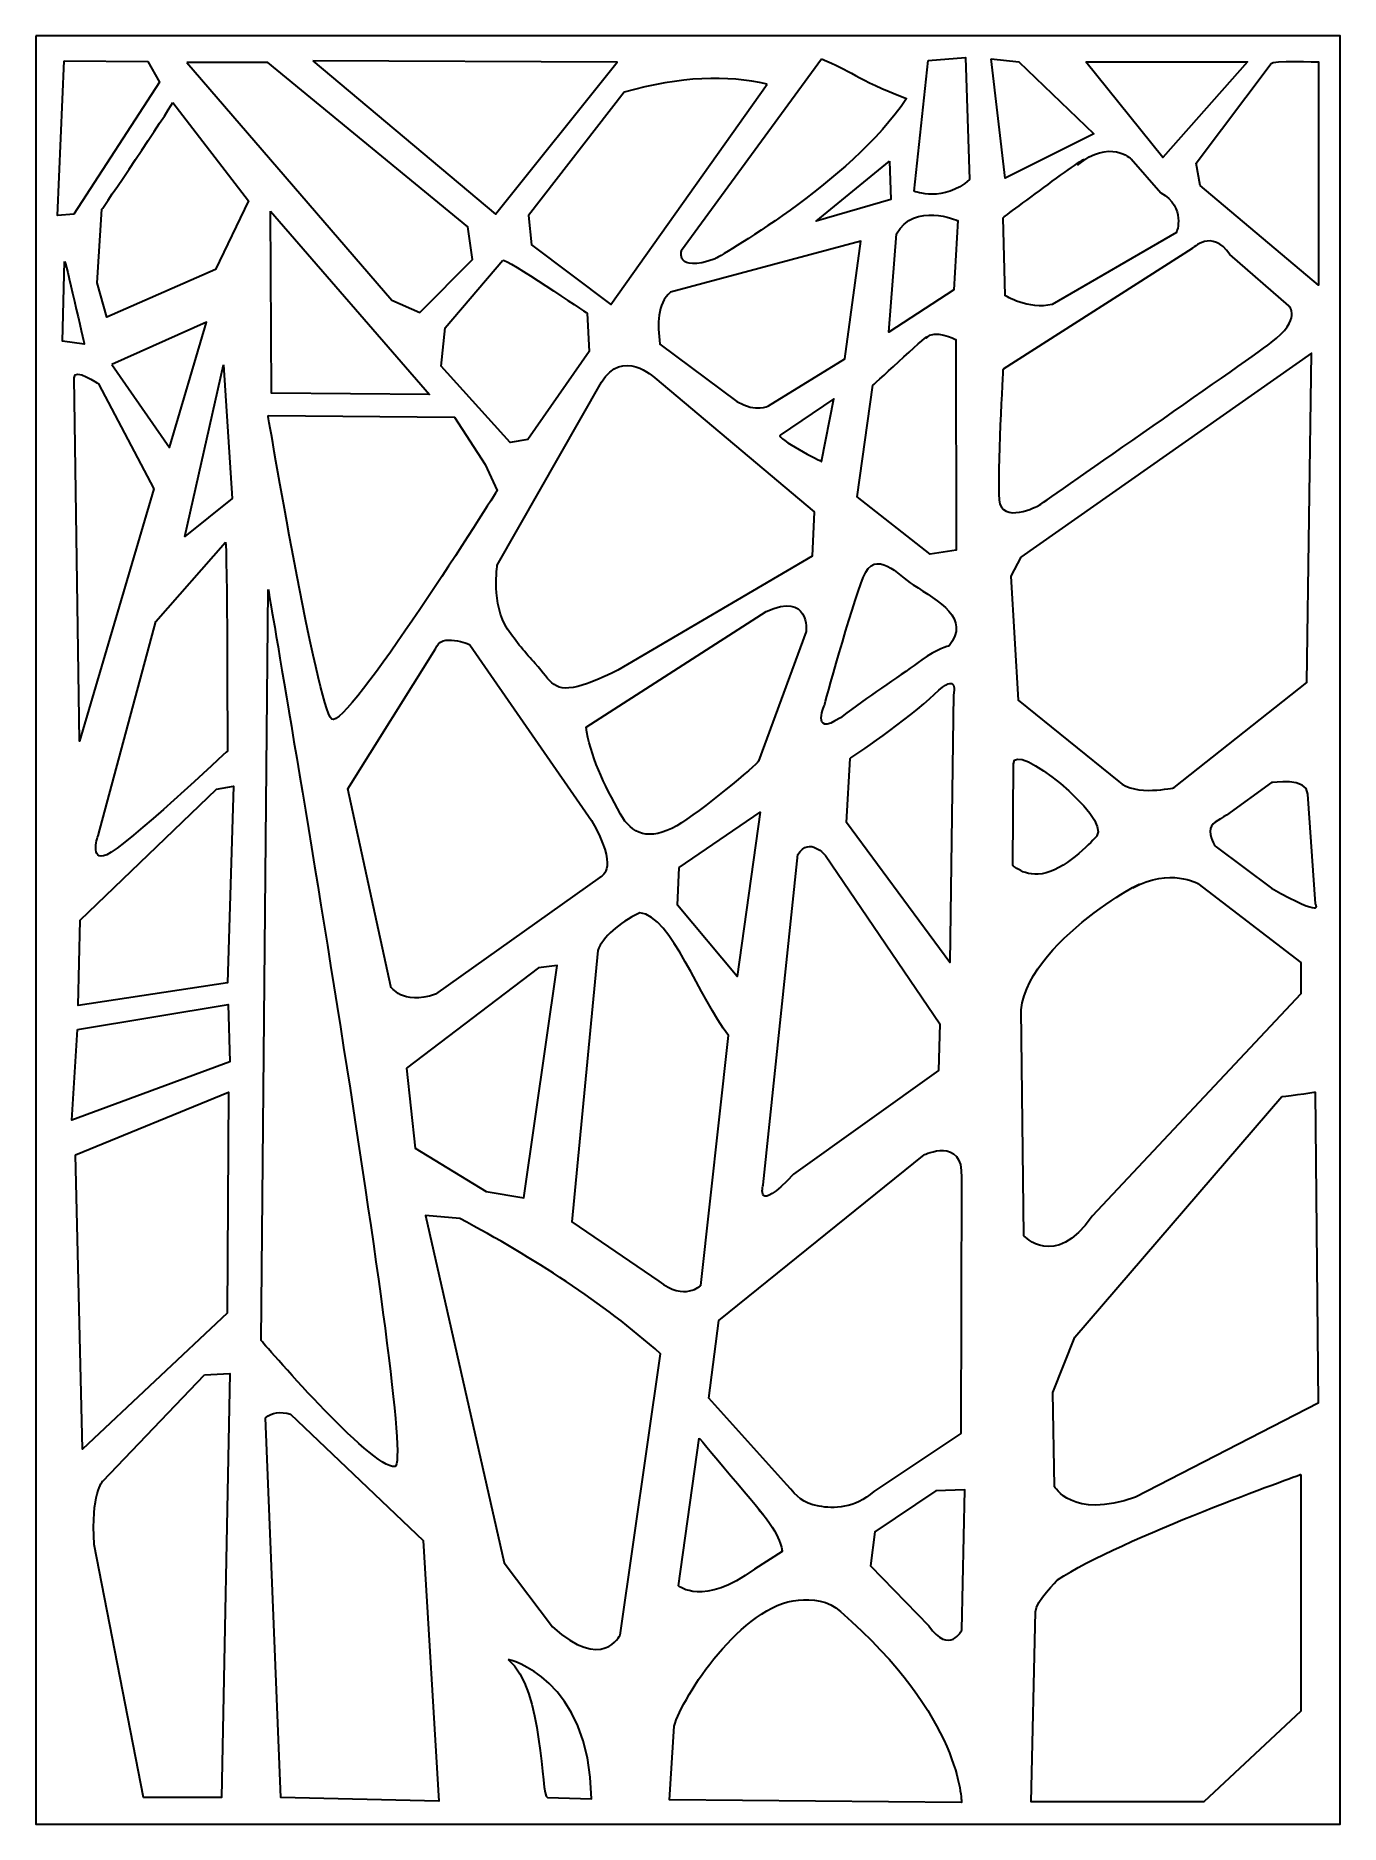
# Model space of a CAD drawing. Header units: centimetres. Extents: x -14.48 to -8.15, y 0.33 to 9.
import ezdxf

# ---------------------------------------------------------------- set-up
doc = ezdxf.new("R2010")
doc.units = ezdxf.units.CM
doc.header["$MEASUREMENT"] = 0
doc.layers.add('layer 1', color=7, linetype='Continuous')

msp = doc.modelspace()

# ---------------------------------------------------------------- linework, layer by layer
at = {"layer": 'layer 1', "color": 250, "lineweight": 30}
for points, knots in [([(-14.48127, 9.00077), (-14.48127, 9.00077), (-8.15415, 9.00077), (-8.15415, 9.00077), (-8.15415, 9.00077), (-8.15415, 9.00077), (-8.15415, 0.32735), (-8.15415, 0.32735), (-8.15415, 0.32735), (-8.15415, 0.32735), (-14.48127, 0.32735), (-14.48127, 0.32735), (-14.48127, 0.32735), (-14.48127, 0.32735), (-14.48127, 9.00077), (-14.48127, 9.00077)], [0, 0, 0, 0, 0.2, 0.2, 0.2, 0.2, 0.4, 0.4, 0.4, 0.4, 0.6, 0.6, 0.6, 0.6, 1, 1, 1, 1]), ([(-14.34388, 8.87946), (-14.34388, 8.87946), (-14.37582, 8.12964), (-14.37582, 8.12964), (-14.37582, 8.12964), (-14.37582, 8.12964), (-14.29597, 8.1356), (-14.29597, 8.1356), (-14.29597, 8.1356), (-14.29597, 8.1356), (-13.88074, 8.77568), (-13.88074, 8.77568), (-13.88074, 8.77568), (-13.88074, 8.77568), (-13.93791, 8.87565), (-13.93791, 8.87565), (-13.93791, 8.87565), (-13.93791, 8.87565), (-14.34388, 8.87946), (-14.34388, 8.87946)], [0, 0, 0, 0, 0.1666667, 0.1666667, 0.1666667, 0.1666667, 0.3333333, 0.3333333, 0.3333333, 0.3333333, 0.5, 0.5, 0.5, 0.5, 0.6666667, 0.6666667, 0.6666667, 0.6666667, 1, 1, 1, 1]), ([(-13.7492, 8.87037), (-13.7492, 8.87037), (-13.35539, 8.87037), (-13.35539, 8.87037), (-13.35539, 8.87037), (-13.35539, 8.87037), (-12.38626, 8.07362), (-12.38626, 8.07362), (-12.38626, 8.07362), (-12.38626, 8.07362), (-12.36273, 7.91512), (-12.36273, 7.91512), (-12.36273, 7.91512), (-12.36273, 7.91512), (-12.61907, 7.65952), (-12.61907, 7.65952), (-12.61907, 7.65952), (-12.61907, 7.65952), (-12.75482, 7.71903), (-12.75482, 7.71903), (-12.75482, 7.71903), (-12.75482, 7.71903), (-13.7492, 8.87037), (-13.7492, 8.87037)], [0, 0, 0, 0, 0.1428571, 0.1428571, 0.1428571, 0.1428571, 0.2857143, 0.2857143, 0.2857143, 0.2857143, 0.4285714, 0.4285714, 0.4285714, 0.4285714, 0.5714286, 0.5714286, 0.5714286, 0.5714286, 0.7142857, 0.7142857, 0.7142857, 0.7142857, 1, 1, 1, 1]), ([(-13.13811, 8.87946), (-13.13811, 8.87946), (-11.66085, 8.87351), (-11.66085, 8.87351), (-11.66085, 8.87351), (-11.66085, 8.87351), (-12.25175, 8.1356), (-12.25175, 8.1356), (-12.25175, 8.1356), (-12.25175, 8.1356), (-13.13811, 8.87946), (-13.13811, 8.87946)], [0, 0, 0, 0, 0.25, 0.25, 0.25, 0.25, 0.5, 0.5, 0.5, 0.5, 1, 1, 1, 1]), ([(-10.66946, 8.88819), (-10.66946, 8.88819), (-11.34843, 7.96172), (-11.34843, 7.96172), (-11.34843, 7.96172), (-11.34843, 7.96172), (-11.38668, 7.8477), (-11.18586, 7.91896), (-11.18586, 7.91896), (-11.18586, 7.91896), (-10.52602, 8.28955), (-10.25826, 8.69577), (-10.25826, 8.69577), (-10.51063, 8.79443), (-10.5272, 8.83277), (-10.66946, 8.88819)], [0, 0, 0, 0, 0.2, 0.2, 0.2, 0.2, 0.4, 0.4, 0.4, 0.4, 0.6, 0.6, 0.6, 0.6, 1, 1, 1, 1]), ([(-10.15306, 8.88106), (-10.15306, 8.88106), (-10.22, 8.24679), (-10.22, 8.24679), (-10.22, 8.24679), (-10.22, 8.24679), (-10.07656, 8.18978), (-9.95224, 8.3038), (-9.95224, 8.3038), (-9.95224, 8.3038), (-9.97137, 8.89532), (-9.97137, 8.89532), (-9.97137, 8.89532), (-9.97137, 8.89532), (-10.15306, 8.88106), (-10.15306, 8.88106)], [0, 0, 0, 0, 0.2, 0.2, 0.2, 0.2, 0.4, 0.4, 0.4, 0.4, 0.6, 0.6, 0.6, 0.6, 1, 1, 1, 1]), ([(-9.84705, 8.88819), (-9.84705, 8.88819), (-9.78011, 8.31093), (-9.78011, 8.31093), (-9.78011, 8.31093), (-9.78011, 8.31093), (-9.34978, 8.52473), (-9.34978, 8.52473), (-9.34978, 8.52473), (-9.34978, 8.52473), (-9.71317, 8.87394), (-9.71317, 8.87394), (-9.71317, 8.87394), (-9.71317, 8.87394), (-9.84705, 8.88819), (-9.84705, 8.88819)], [0, 0, 0, 0, 0.2, 0.2, 0.2, 0.2, 0.4, 0.4, 0.4, 0.4, 0.6, 0.6, 0.6, 0.6, 1, 1, 1, 1]), ([(-9.38803, 8.87394), (-9.38803, 8.87394), (-9.01508, 8.4107), (-9.01508, 8.4107), (-9.01508, 8.4107), (-9.01508, 8.4107), (-8.60387, 8.87394), (-8.60387, 8.87394), (-8.60387, 8.87394), (-8.60387, 8.87394), (-9.38803, 8.87394), (-9.38803, 8.87394)], [0, 0, 0, 0, 0.25, 0.25, 0.25, 0.25, 0.5, 0.5, 0.5, 0.5, 1, 1, 1, 1]), ([(-8.48911, 8.86681), (-8.48911, 8.86681), (-8.85251, 8.3822), (-8.85251, 8.3822), (-8.85251, 8.3822), (-8.85251, 8.3822), (-8.83338, 8.2753), (-8.83338, 8.2753), (-8.83338, 8.2753), (-8.83338, 8.2753), (-8.2596, 7.79068), (-8.2596, 7.79068), (-8.2596, 7.79068), (-8.2596, 7.79068), (-8.2596, 8.87394), (-8.2596, 8.87394), (-8.2596, 8.87394), (-8.2596, 8.87394), (-8.48911, 8.88106), (-8.48911, 8.86681)], [0, 0, 0, 0, 0.1666667, 0.1666667, 0.1666667, 0.1666667, 0.3333333, 0.3333333, 0.3333333, 0.3333333, 0.5, 0.5, 0.5, 0.5, 0.6666667, 0.6666667, 0.6666667, 0.6666667, 1, 1, 1, 1]), ([(-10.9342, 8.76639), (-10.9342, 8.76639), (-11.69155, 7.69753), (-11.69155, 7.69753), (-11.69155, 7.69753), (-11.69155, 7.69753), (-12.07608, 7.98682), (-12.07608, 7.98682), (-12.07608, 7.98682), (-12.07608, 7.98682), (-12.09205, 8.12964), (-12.09205, 8.12964), (-12.09205, 8.12964), (-12.09205, 8.12964), (-11.62762, 8.72704), (-11.62762, 8.72704), (-11.62762, 8.72704), (-11.35298, 8.80497), (-11.12695, 8.81047), (-10.9342, 8.76639)], [0, 0, 0, 0, 0.1666667, 0.1666667, 0.1666667, 0.1666667, 0.3333333, 0.3333333, 0.3333333, 0.3333333, 0.5, 0.5, 0.5, 0.5, 0.6666667, 0.6666667, 0.6666667, 0.6666667, 1, 1, 1, 1]), ([(-13.81685, 8.67713), (-13.84081, 8.62952), (-14.16022, 8.1594), (-14.16022, 8.1594), (-14.16022, 8.1594), (-14.16022, 8.1594), (-14.18417, 7.80234), (-14.18417, 7.80234), (-14.18417, 7.80234), (-14.18417, 7.80234), (-14.13626, 7.63572), (-14.13626, 7.63572), (-14.13626, 7.63572), (-14.13626, 7.63572), (-13.60924, 7.8678), (-13.60924, 7.8678), (-13.60924, 7.8678), (-13.60924, 7.8678), (-13.44954, 8.20106), (-13.44954, 8.20106), (-13.44954, 8.20106), (-13.44954, 8.20106), (-13.81685, 8.67713), (-13.81685, 8.67713)], [0, 0, 0, 0, 0.1428571, 0.1428571, 0.1428571, 0.1428571, 0.2857143, 0.2857143, 0.2857143, 0.2857143, 0.4285714, 0.4285714, 0.4285714, 0.4285714, 0.5714286, 0.5714286, 0.5714286, 0.5714286, 0.7142857, 0.7142857, 0.7142857, 0.7142857, 1, 1, 1, 1]), ([(-9.78967, 8.11851), (-9.78967, 8.11851), (-9.78011, 7.7408), (-9.78011, 7.7408), (-9.78011, 7.7408), (-9.78011, 7.7408), (-9.66535, 7.66953), (-9.5506, 7.69804), (-9.5506, 7.69804), (-9.5506, 7.69804), (-8.94813, 8.04724), (-8.94813, 8.04724), (-8.94813, 8.04724), (-8.94813, 8.04724), (-8.90032, 8.1684), (-9.02464, 8.23966), (-9.02464, 8.23966), (-9.02464, 8.23966), (-9.16808, 8.40358), (-9.16808, 8.40358), (-9.16808, 8.40358), (-9.16808, 8.40358), (-9.27327, 8.50335), (-9.42628, 8.37507), (-9.42628, 8.37507), (-9.27327, 8.50335), (-9.78967, 8.11851), (-9.78967, 8.11851)], [0, 0, 0, 0, 0.125, 0.125, 0.125, 0.125, 0.25, 0.25, 0.25, 0.25, 0.375, 0.375, 0.375, 0.375, 0.5, 0.5, 0.5, 0.5, 0.625, 0.625, 0.625, 0.625, 0.75, 0.75, 0.75, 0.75, 1, 1, 1, 1]), ([(-10.34054, 8.39232), (-10.34054, 8.39232), (-10.69592, 8.10159), (-10.69592, 8.10159), (-10.69592, 8.10159), (-10.69592, 8.10159), (-10.33371, 8.20619), (-10.33371, 8.20619), (-10.33371, 8.20619), (-10.33371, 8.20619), (-10.34054, 8.39232), (-10.34054, 8.39232)], [0, 0, 0, 0, 0.25, 0.25, 0.25, 0.25, 0.5, 0.5, 0.5, 0.5, 1, 1, 1, 1]), ([(-10.30607, 8.04012), (-10.30607, 8.04012), (-10.34432, 7.56263), (-10.34432, 7.56263), (-10.34432, 7.56263), (-10.34432, 7.56263), (-10.02874, 7.7693), (-10.02874, 7.7693), (-10.02874, 7.7693), (-10.02874, 7.7693), (-10.00962, 8.10426), (-10.00962, 8.10426), (-10.00962, 8.10426), (-10.00962, 8.10426), (-10.22, 8.1969), (-10.30607, 8.04012)], [0, 0, 0, 0, 0.2, 0.2, 0.2, 0.2, 0.4, 0.4, 0.4, 0.4, 0.6, 0.6, 0.6, 0.6, 1, 1, 1, 1]), ([(-13.34299, 8.15084), (-13.34299, 8.15084), (-13.33774, 7.26676), (-13.33774, 7.26676), (-13.33774, 7.26676), (-13.33774, 7.26676), (-12.57116, 7.26081), (-12.57116, 7.26081), (-12.57116, 7.26081), (-12.57116, 7.26081), (-13.34299, 8.15084), (-13.34299, 8.15084)], [0, 0, 0, 0, 0.25, 0.25, 0.25, 0.25, 0.5, 0.5, 0.5, 0.5, 1, 1, 1, 1]), ([(-9.78967, 7.38446), (-9.78967, 7.38446), (-8.87163, 7.96885), (-8.87163, 7.96885), (-8.87163, 7.96885), (-8.87163, 7.96885), (-8.776, 8.06862), (-8.68994, 7.94034), (-8.68994, 7.94034), (-8.68994, 7.94034), (-8.40305, 7.69091), (-8.40305, 7.69091), (-8.40305, 7.69091), (-8.40305, 7.69091), (-8.33611, 7.62677), (-8.48911, 7.51274), (-8.48911, 7.51274), (-8.64212, 7.39872), (-9.61754, 6.72168), (-9.61754, 6.72168), (-9.61754, 6.72168), (-9.61754, 6.72168), (-9.79924, 6.62903), (-9.8088, 6.75019), (-9.8088, 6.75019), (-9.81836, 6.87134), (-9.78967, 7.38446), (-9.78967, 7.38446)], [0, 0, 0, 0, 0.125, 0.125, 0.125, 0.125, 0.25, 0.25, 0.25, 0.25, 0.375, 0.375, 0.375, 0.375, 0.5, 0.5, 0.5, 0.5, 0.625, 0.625, 0.625, 0.625, 0.75, 0.75, 0.75, 0.75, 1, 1, 1, 1]), ([(-11.40217, 7.75776), (-11.40217, 7.75776), (-10.4792, 8.0042), (-10.4792, 8.0042), (-10.4792, 8.0042), (-10.4792, 8.0042), (-10.55763, 7.43438), (-10.55763, 7.43438), (-10.55763, 7.43438), (-10.55763, 7.43438), (-10.92766, 7.2063), (-10.92766, 7.2063), (-10.92766, 7.2063), (-10.92766, 7.2063), (-10.98504, 7.17066), (-11.08067, 7.22768), (-11.08067, 7.22768), (-11.08067, 7.22768), (-11.45362, 7.50562), (-11.45362, 7.50562), (-11.45362, 7.50562), (-11.46644, 7.60457), (-11.46929, 7.69855), (-11.40217, 7.75776)], [0, 0, 0, 0, 0.1428571, 0.1428571, 0.1428571, 0.1428571, 0.2857143, 0.2857143, 0.2857143, 0.2857143, 0.4285714, 0.4285714, 0.4285714, 0.4285714, 0.5714286, 0.5714286, 0.5714286, 0.5714286, 0.7142857, 0.7142857, 0.7142857, 0.7142857, 1, 1, 1, 1]), ([(-14.34162, 7.90611), (-14.34162, 7.90611), (-14.35119, 7.51987), (-14.35119, 7.51987), (-14.35119, 7.51987), (-14.35119, 7.51987), (-14.24599, 7.50562), (-14.24599, 7.50562), (-14.24599, 7.50562), (-14.24599, 7.50562), (-14.34112, 7.92651), (-14.34162, 7.90611)], [0, 0, 0, 0, 0.25, 0.25, 0.25, 0.25, 0.5, 0.5, 0.5, 0.5, 1, 1, 1, 1]), ([(-12.21509, 7.91184), (-12.21509, 7.91184), (-12.49598, 7.58401), (-12.49598, 7.58401), (-12.49598, 7.58401), (-12.49598, 7.58401), (-12.51511, 7.39872), (-12.51511, 7.39872), (-12.51511, 7.39872), (-12.51511, 7.39872), (-12.1804, 7.02813), (-12.1804, 7.02813), (-12.1804, 7.02813), (-12.1804, 7.02813), (-12.09434, 7.04238), (-12.09434, 7.04238), (-12.09434, 7.04238), (-12.09434, 7.04238), (-11.79789, 7.46998), (-11.79789, 7.46998), (-11.79789, 7.46998), (-11.79789, 7.46998), (-11.80745, 7.65528), (-11.80745, 7.65528), (-11.80745, 7.65528), (-11.80745, 7.65528), (-12.20481, 7.92384), (-12.21509, 7.91184)], [0, 0, 0, 0, 0.125, 0.125, 0.125, 0.125, 0.25, 0.25, 0.25, 0.25, 0.375, 0.375, 0.375, 0.375, 0.5, 0.5, 0.5, 0.5, 0.625, 0.625, 0.625, 0.625, 0.75, 0.75, 0.75, 0.75, 1, 1, 1, 1]), ([(-14.11211, 7.40584), (-14.11211, 7.40584), (-13.65309, 7.61252), (-13.65309, 7.61252), (-13.65309, 7.61252), (-13.65309, 7.61252), (-13.83263, 7.00428), (-13.83263, 7.00428), (-13.83263, 7.00428), (-13.83263, 7.00428), (-14.11211, 7.40584), (-14.11211, 7.40584)], [0, 0, 0, 0, 0.25, 0.25, 0.25, 0.25, 0.5, 0.5, 0.5, 0.5, 1, 1, 1, 1]), ([(-10.42082, 7.30607), (-10.42082, 7.30607), (-10.49733, 6.76444), (-10.49733, 6.76444), (-10.49733, 6.76444), (-10.49733, 6.76444), (-10.1435, 6.4865), (-10.1435, 6.4865), (-10.1435, 6.4865), (-10.1435, 6.4865), (-10.01675, 6.50655), (-10.01675, 6.50655), (-10.01675, 6.50655), (-10.01675, 6.50655), (-10.01918, 7.527), (-10.01918, 7.527), (-10.01918, 7.527), (-10.01918, 7.527), (-10.12437, 7.58401), (-10.16263, 7.53412), (-10.16263, 7.53412), (-10.12437, 7.58401), (-10.4017, 7.32032), (-10.42082, 7.30607)], [0, 0, 0, 0, 0.1428571, 0.1428571, 0.1428571, 0.1428571, 0.2857143, 0.2857143, 0.2857143, 0.2857143, 0.4285714, 0.4285714, 0.4285714, 0.4285714, 0.5714286, 0.5714286, 0.5714286, 0.5714286, 0.7142857, 0.7142857, 0.7142857, 0.7142857, 1, 1, 1, 1]), ([(-11.73697, 7.32032), (-11.73697, 7.32032), (-12.24274, 6.43345), (-12.24274, 6.43345), (-12.24274, 6.43345), (-12.24274, 6.43345), (-12.27249, 6.24129), (-12.19315, 6.12304), (-12.19315, 6.12304), (-12.15349, 6.06391), (-12.10142, 6.00294), (-12.05927, 5.95675), (-12.05927, 5.95675), (-11.97819, 5.86789), (-11.97155, 5.80752), (-11.82697, 5.85297), (-11.82697, 5.85297), (-11.7835, 5.86663), (-11.72813, 5.88897), (-11.65763, 5.92349), (-11.65763, 5.92349), (-11.65763, 5.92349), (-10.7155, 6.47779), (-10.7155, 6.47779), (-10.7155, 6.47779), (-10.7155, 6.47779), (-10.70559, 6.69212), (-10.70559, 6.69212), (-10.70559, 6.69212), (-10.70559, 6.69212), (-11.47912, 7.34249), (-11.47912, 7.34249), (-11.47912, 7.34249), (-11.47912, 7.34249), (-11.6378, 7.49031), (-11.73697, 7.32032)], [0, 0, 0, 0, 0.1, 0.1, 0.1, 0.1, 0.2, 0.2, 0.2, 0.2, 0.3, 0.3, 0.3, 0.3, 0.4, 0.4, 0.4, 0.4, 0.5, 0.5, 0.5, 0.5, 0.6, 0.6, 0.6, 0.6, 0.7, 0.7, 0.7, 0.7, 0.8, 0.8, 0.8, 0.8, 1, 1, 1, 1]), ([(-9.70259, 6.47188), (-9.70259, 6.47188), (-8.29283, 7.46074), (-8.29283, 7.46074), (-8.29283, 7.46074), (-8.29283, 7.46074), (-8.31556, 5.86437), (-8.31556, 5.86437), (-8.31556, 5.86437), (-8.31556, 5.86437), (-8.96018, 5.35441), (-8.96018, 5.35441), (-8.96018, 5.35441), (-8.96018, 5.35441), (-9.1486, 5.31007), (-9.22794, 5.38398), (-9.22794, 5.38398), (-9.22794, 5.38398), (-9.71667, 5.77886), (-9.71667, 5.77886), (-9.71667, 5.77886), (-9.71667, 5.77886), (-9.75113, 6.38055), (-9.75113, 6.38055), (-9.75113, 6.38055), (-9.75113, 6.38055), (-9.70259, 6.47188), (-9.70259, 6.47188)], [0, 0, 0, 0, 0.125, 0.125, 0.125, 0.125, 0.25, 0.25, 0.25, 0.25, 0.375, 0.375, 0.375, 0.375, 0.5, 0.5, 0.5, 0.5, 0.625, 0.625, 0.625, 0.625, 0.75, 0.75, 0.75, 0.75, 1, 1, 1, 1]), ([(-14.29558, 7.34249), (-14.29558, 7.34249), (-14.26992, 5.57918), (-14.26992, 5.57918), (-14.26992, 5.57918), (-14.26992, 5.57918), (-13.90881, 6.80298), (-13.90881, 6.80298), (-13.90881, 6.80298), (-13.90881, 6.80298), (-14.17658, 7.31293), (-14.17658, 7.31293), (-14.17658, 7.31293), (-14.17658, 7.31293), (-14.29634, 7.39474), (-14.29558, 7.34249)], [0, 0, 0, 0, 0.2, 0.2, 0.2, 0.2, 0.4, 0.4, 0.4, 0.4, 0.6, 0.6, 0.6, 0.6, 1, 1, 1, 1]), ([(-13.57136, 7.40539), (-13.57136, 7.40539), (-13.75829, 6.57202), (-13.75829, 6.57202), (-13.75829, 6.57202), (-13.75829, 6.57202), (-13.52878, 6.75731), (-13.52878, 6.75731), (-13.52878, 6.75731), (-13.52878, 6.75731), (-13.57136, 7.40539), (-13.57136, 7.40539)], [0, 0, 0, 0, 0.25, 0.25, 0.25, 0.25, 0.5, 0.5, 0.5, 0.5, 1, 1, 1, 1]), ([(-10.87028, 7.06376), (-10.87028, 7.06376), (-10.61009, 7.2398), (-10.61009, 7.2398), (-10.61009, 7.2398), (-10.61009, 7.2398), (-10.66946, 6.93548), (-10.66946, 6.93548), (-10.66946, 6.93548), (-10.66946, 6.93548), (-10.89267, 7.04861), (-10.87028, 7.06376)], [0, 0, 0, 0, 0.25, 0.25, 0.25, 0.25, 0.5, 0.5, 0.5, 0.5, 1, 1, 1, 1]), ([(-13.35459, 7.15858), (-13.35459, 7.15858), (-13.11544, 5.74612), (-13.04602, 5.68699), (-13.04602, 5.68699), (-12.9766, 5.62787), (-12.24274, 6.79559), (-12.24274, 6.79559), (-12.24274, 6.79559), (-12.24274, 6.79559), (-12.30224, 6.92123), (-12.30224, 6.92123), (-12.30224, 6.92123), (-12.30224, 6.92123), (-12.451, 7.15034), (-12.451, 7.15034), (-12.451, 7.15034), (-12.451, 7.15034), (-13.35459, 7.15858), (-13.35459, 7.15858)], [0, 0, 0, 0, 0.1666667, 0.1666667, 0.1666667, 0.1666667, 0.3333333, 0.3333333, 0.3333333, 0.3333333, 0.5, 0.5, 0.5, 0.5, 0.6666667, 0.6666667, 0.6666667, 0.6666667, 1, 1, 1, 1]), ([(-13.56171, 6.54431), (-13.56171, 6.54431), (-13.8989, 6.15999), (-13.8989, 6.15999), (-13.8989, 6.15999), (-13.8989, 6.15999), (-14.17726, 5.12668), (-14.17726, 5.12668), (-14.17726, 5.12668), (-14.17726, 5.12668), (-14.22616, 4.99227), (-14.13691, 5.02923), (-14.13691, 5.02923), (-14.04765, 5.06618), (-13.5518, 5.53179), (-13.5518, 5.53179), (-13.5518, 5.53179), (-13.5518, 5.53179), (-13.5518, 6.53691), (-13.56171, 6.54431)], [0, 0, 0, 0, 0.1666667, 0.1666667, 0.1666667, 0.1666667, 0.3333333, 0.3333333, 0.3333333, 0.3333333, 0.5, 0.5, 0.5, 0.5, 0.6666667, 0.6666667, 0.6666667, 0.6666667, 1, 1, 1, 1]), ([(-10.46758, 6.37432), (-10.52708, 6.22651), (-10.656, 5.75351), (-10.656, 5.75351), (-10.656, 5.75351), (-10.656, 5.75351), (-10.73195, 5.57572), (-10.54691, 5.71655), (-10.54691, 5.71655), (-10.426, 5.80858), (-10.27479, 5.90628), (-10.18343, 5.97431), (-10.18343, 5.97431), (-10.11335, 6.0265), (-10.05106, 6.04174), (-10.05106, 6.04174), (-10.05106, 6.04174), (-9.94532, 6.17683), (-10.10162, 6.25846), (-10.22547, 6.33765), (-10.22547, 6.33765), (-10.29757, 6.38375), (-10.40809, 6.5221), (-10.46758, 6.37432)], [0, 0, 0, 0, 0.1428571, 0.1428571, 0.1428571, 0.1428571, 0.2857143, 0.2857143, 0.2857143, 0.2857143, 0.4285714, 0.4285714, 0.4285714, 0.4285714, 0.5714286, 0.5714286, 0.5714286, 0.5714286, 0.7142857, 0.7142857, 0.7142857, 0.7142857, 1, 1, 1, 1]), ([(-13.35346, 6.3152), (-13.35346, 6.3152), (-13.38771, 2.67325), (-13.38771, 2.67325), (-13.38771, 2.67325), (-13.38771, 2.67325), (-12.85399, 2.04821), (-12.73962, 2.06242), (-12.73962, 2.06242), (-12.62526, 2.07662), (-13.35346, 6.3152), (-13.35346, 6.3152)], [0, 0, 0, 0, 0.25, 0.25, 0.25, 0.25, 0.5, 0.5, 0.5, 0.5, 1, 1, 1, 1]), ([(-10.93922, 6.2089), (-10.93922, 6.2089), (-11.8119, 5.64849), (-11.8119, 5.64849), (-11.8119, 5.64849), (-11.7941, 5.51172), (-11.72645, 5.37361), (-11.64466, 5.22509), (-11.64466, 5.22509), (-11.59253, 5.13042), (-11.50609, 5.09195), (-11.37219, 5.16985), (-11.37219, 5.16985), (-11.25868, 5.23588), (-10.98199, 5.46715), (-10.97635, 5.48244), (-10.97635, 5.48244), (-10.97635, 5.48244), (-10.74426, 6.11204), (-10.74426, 6.11204), (-10.74426, 6.11204), (-10.74426, 6.11204), (-10.72569, 6.30577), (-10.93922, 6.2089)], [0, 0, 0, 0, 0.1428571, 0.1428571, 0.1428571, 0.1428571, 0.2857143, 0.2857143, 0.2857143, 0.2857143, 0.4285714, 0.4285714, 0.4285714, 0.4285714, 0.5714286, 0.5714286, 0.5714286, 0.5714286, 0.7142857, 0.7142857, 0.7142857, 0.7142857, 1, 1, 1, 1]), ([(-12.54266, 6.02708), (-12.54266, 6.02708), (-12.96705, 5.34802), (-12.96705, 5.34802), (-12.96705, 5.34802), (-12.96705, 5.34802), (-12.75953, 4.38988), (-12.75953, 4.38988), (-12.75953, 4.38988), (-12.75953, 4.38988), (-12.70493, 4.29686), (-12.54266, 4.35267), (-12.54266, 4.35267), (-12.54266, 4.35267), (-11.74379, 4.92011), (-11.74379, 4.92011), (-11.74379, 4.92011), (-11.72953, 4.93024), (-11.65399, 4.96383), (-11.78608, 5.19557), (-11.78608, 5.19557), (-11.78608, 5.19557), (-12.37569, 6.04771), (-12.37569, 6.04771), (-12.37569, 6.04771), (-12.37569, 6.04771), (-12.51769, 6.1108), (-12.54266, 6.02708)], [0, 0, 0, 0, 0.125, 0.125, 0.125, 0.125, 0.25, 0.25, 0.25, 0.25, 0.375, 0.375, 0.375, 0.375, 0.5, 0.5, 0.5, 0.5, 0.625, 0.625, 0.625, 0.625, 0.75, 0.75, 0.75, 0.75, 1, 1, 1, 1]), ([(-10.53073, 5.49628), (-10.53073, 5.49628), (-10.5493, 5.18493), (-10.5493, 5.18493), (-10.5493, 5.18493), (-10.5493, 5.18493), (-10.04797, 4.5069), (-10.04797, 4.5069), (-10.04797, 4.5069), (-10.04797, 4.5069), (-10.0294, 5.80762), (-10.0294, 5.80762), (-10.0294, 5.80762), (-10.0294, 5.80762), (-10.00155, 5.92524), (-10.12224, 5.80762), (-10.12224, 5.80762), (-10.24293, 5.69), (-10.53073, 5.49628), (-10.53073, 5.49628)], [0, 0, 0, 0, 0.1666667, 0.1666667, 0.1666667, 0.1666667, 0.3333333, 0.3333333, 0.3333333, 0.3333333, 0.5, 0.5, 0.5, 0.5, 0.6666667, 0.6666667, 0.6666667, 0.6666667, 1, 1, 1, 1]), ([(-9.73957, 5.47011), (-9.73957, 5.47011), (-9.7416, 4.97737), (-9.7416, 4.97737), (-9.7416, 4.97737), (-9.7416, 4.97737), (-9.67222, 4.90604), (-9.56082, 4.94755), (-9.56082, 4.94755), (-9.44941, 4.98907), (-9.33412, 5.12015), (-9.33412, 5.12015), (-9.33412, 5.12015), (-9.26742, 5.21137), (-9.73909, 5.59006), (-9.73957, 5.47011)], [0, 0, 0, 0, 0.2, 0.2, 0.2, 0.2, 0.4, 0.4, 0.4, 0.4, 0.6, 0.6, 0.6, 0.6, 1, 1, 1, 1]), ([(-8.70643, 5.22169), (-8.70643, 5.22169), (-8.48828, 5.37866), (-8.48828, 5.37866), (-8.48828, 5.37866), (-8.48828, 5.37866), (-8.31188, 5.40633), (-8.31188, 5.32331), (-8.31188, 5.32331), (-8.31188, 5.32331), (-8.27475, 4.79057), (-8.27475, 4.79057), (-8.27475, 4.79057), (-8.27475, 4.79057), (-8.21904, 4.71446), (-8.48828, 4.86667), (-8.48828, 4.86667), (-8.48828, 4.86667), (-8.7563, 5.06702), (-8.7563, 5.06702), (-8.7563, 5.06702), (-8.7563, 5.06702), (-8.78492, 5.09909), (-8.78492, 5.14201), (-8.78492, 5.14201), (-8.78492, 5.18417), (-8.74465, 5.19419), (-8.70643, 5.22169)], [0, 0, 0, 0, 0.125, 0.125, 0.125, 0.125, 0.25, 0.25, 0.25, 0.25, 0.375, 0.375, 0.375, 0.375, 0.5, 0.5, 0.5, 0.5, 0.625, 0.625, 0.625, 0.625, 0.75, 0.75, 0.75, 0.75, 1, 1, 1, 1]), ([(-13.60392, 5.34775), (-13.60392, 5.34775), (-14.26583, 4.71143), (-14.26583, 4.71143), (-14.26583, 4.71143), (-14.26583, 4.71143), (-14.27575, 4.29755), (-14.27575, 4.29755), (-14.27575, 4.29755), (-14.27575, 4.29755), (-13.5518, 4.40841), (-13.5518, 4.40841), (-13.5518, 4.40841), (-13.5518, 4.40841), (-13.52205, 5.36181), (-13.52205, 5.36181), (-13.52205, 5.36181), (-13.52205, 5.36181), (-13.60392, 5.34775), (-13.60392, 5.34775)], [0, 0, 0, 0, 0.1666667, 0.1666667, 0.1666667, 0.1666667, 0.3333333, 0.3333333, 0.3333333, 0.3333333, 0.5, 0.5, 0.5, 0.5, 0.6666667, 0.6666667, 0.6666667, 0.6666667, 1, 1, 1, 1]), ([(-11.36123, 4.96789), (-11.36123, 4.96789), (-11.36826, 4.78453), (-11.36826, 4.78453), (-11.36826, 4.78453), (-11.36826, 4.78453), (-11.08003, 4.43875), (-11.08003, 4.43875), (-11.08003, 4.43875), (-11.08003, 4.43875), (-10.96755, 5.23508), (-10.96755, 5.23508), (-10.96755, 5.23508), (-10.96755, 5.23508), (-11.36123, 4.96789), (-11.36123, 4.96789)], [0, 0, 0, 0, 0.2, 0.2, 0.2, 0.2, 0.4, 0.4, 0.4, 0.4, 0.6, 0.6, 0.6, 0.6, 1, 1, 1, 1]), ([(-10.78477, 5.03076), (-10.78477, 5.03076), (-10.95349, 3.42762), (-10.95349, 3.42762), (-10.95349, 3.42762), (-10.95349, 3.42762), (-10.99567, 3.27569), (-10.80586, 3.48001), (-10.80586, 3.48001), (-10.80586, 3.48001), (-10.10287, 3.98296), (-10.10287, 3.98296), (-10.10287, 3.98296), (-10.10287, 3.98296), (-10.09584, 4.20823), (-10.09584, 4.20823), (-10.09584, 4.20823), (-10.09584, 4.20823), (-10.6512, 5.02552), (-10.6512, 5.02552), (-10.6512, 5.02552), (-10.6512, 5.02552), (-10.72853, 5.11983), (-10.78477, 5.03076)], [0, 0, 0, 0, 0.1428571, 0.1428571, 0.1428571, 0.1428571, 0.2857143, 0.2857143, 0.2857143, 0.2857143, 0.4285714, 0.4285714, 0.4285714, 0.4285714, 0.5714286, 0.5714286, 0.5714286, 0.5714286, 0.7142857, 0.7142857, 0.7142857, 0.7142857, 1, 1, 1, 1]), ([(-9.70216, 4.27634), (-9.70216, 4.27634), (-9.6881, 3.18138), (-9.6881, 3.18138), (-9.6881, 3.18138), (-9.6881, 3.18138), (-9.54047, 3.01374), (-9.35769, 3.27569), (-9.35769, 3.27569), (-9.35769, 3.27569), (-8.34537, 4.35493), (-8.34537, 4.35493), (-8.34537, 4.35493), (-8.34537, 4.35493), (-8.34537, 4.50686), (-8.34537, 4.50686), (-8.34537, 4.50686), (-8.34537, 4.50686), (-8.8445, 4.88931), (-8.8445, 4.88931), (-8.8445, 4.88931), (-8.8445, 4.88931), (-8.97807, 4.96789), (-9.16085, 4.86835), (-9.16085, 4.86835), (-8.97807, 4.96789), (-9.65998, 4.64307), (-9.70216, 4.27634)], [0, 0, 0, 0, 0.125, 0.125, 0.125, 0.125, 0.25, 0.25, 0.25, 0.25, 0.375, 0.375, 0.375, 0.375, 0.5, 0.5, 0.5, 0.5, 0.625, 0.625, 0.625, 0.625, 0.75, 0.75, 0.75, 0.75, 1, 1, 1, 1]), ([(-11.75562, 4.56449), (-11.72681, 4.63294), (-11.65863, 4.69406), (-11.55104, 4.74785), (-11.55104, 4.74785), (-11.39802, 4.73106), (-11.25976, 4.32906), (-11.12151, 4.15268), (-11.12151, 4.15268), (-11.12151, 4.15268), (-11.25578, 2.94039), (-11.25578, 2.94039), (-11.25578, 2.94039), (-11.25578, 2.94039), (-11.33311, 2.8618), (-11.45965, 2.96135), (-11.45965, 2.96135), (-11.45965, 2.96135), (-11.88145, 3.24949), (-11.88145, 3.24949), (-11.88145, 3.24949), (-11.88145, 3.24949), (-11.75562, 4.56449), (-11.75562, 4.56449)], [0, 0, 0, 0, 0.1428571, 0.1428571, 0.1428571, 0.1428571, 0.2857143, 0.2857143, 0.2857143, 0.2857143, 0.4285714, 0.4285714, 0.4285714, 0.4285714, 0.5714286, 0.5714286, 0.5714286, 0.5714286, 0.7142857, 0.7142857, 0.7142857, 0.7142857, 1, 1, 1, 1]), ([(-12.68287, 3.99343), (-12.68287, 3.99343), (-12.04314, 4.48066), (-12.04314, 4.48066), (-12.04314, 4.48066), (-12.04314, 4.48066), (-11.95175, 4.49114), (-11.95175, 4.49114), (-11.95175, 4.49114), (-11.95175, 4.49114), (-12.11344, 3.36475), (-12.11344, 3.36475), (-12.11344, 3.36475), (-12.11344, 3.36475), (-12.29622, 3.39618), (-12.29622, 3.39618), (-12.29622, 3.39618), (-12.29622, 3.39618), (-12.64069, 3.60575), (-12.64069, 3.60575), (-12.64069, 3.60575), (-12.64069, 3.60575), (-12.68287, 3.99343), (-12.68287, 3.99343)], [0, 0, 0, 0, 0.1428571, 0.1428571, 0.1428571, 0.1428571, 0.2857143, 0.2857143, 0.2857143, 0.2857143, 0.4285714, 0.4285714, 0.4285714, 0.4285714, 0.5714286, 0.5714286, 0.5714286, 0.5714286, 0.7142857, 0.7142857, 0.7142857, 0.7142857, 1, 1, 1, 1]), ([(-14.27868, 4.18204), (-14.27868, 4.18204), (-14.3068, 3.74196), (-14.3068, 3.74196), (-14.3068, 3.74196), (-14.3068, 3.74196), (-13.54053, 4.02487), (-13.54053, 4.02487), (-13.54053, 4.02487), (-13.54053, 4.02487), (-13.54756, 4.30254), (-13.54756, 4.30254), (-13.54756, 4.30254), (-13.54756, 4.30254), (-14.27868, 4.18204), (-14.27868, 4.18204)], [0, 0, 0, 0, 0.2, 0.2, 0.2, 0.2, 0.4, 0.4, 0.4, 0.4, 0.6, 0.6, 0.6, 0.6, 1, 1, 1, 1]), ([(-14.28844, 3.57385), (-14.28844, 3.57385), (-14.25433, 2.14706), (-14.25433, 2.14706), (-14.25433, 2.14706), (-14.25433, 2.14706), (-13.55226, 2.80611), (-13.55226, 2.80611), (-13.55226, 2.80611), (-13.55226, 2.80611), (-13.54638, 3.87797), (-13.54638, 3.87797), (-13.54638, 3.87797), (-13.54638, 3.87797), (-14.28844, 3.57385), (-14.28844, 3.57385)], [0, 0, 0, 0, 0.2, 0.2, 0.2, 0.2, 0.4, 0.4, 0.4, 0.4, 0.6, 0.6, 0.6, 0.6, 1, 1, 1, 1]), ([(-8.43676, 3.85722), (-8.43676, 3.85722), (-9.44205, 2.68892), (-9.44205, 2.68892), (-9.44205, 2.68892), (-9.44205, 2.68892), (-9.5475, 2.42173), (-9.5475, 2.42173), (-9.5475, 2.42173), (-9.5475, 2.42173), (-9.54047, 1.96593), (-9.54047, 1.96593), (-9.54047, 1.96593), (-9.54047, 1.96593), (-9.45611, 1.80352), (-9.14679, 1.91354), (-9.14679, 1.91354), (-9.14679, 1.91354), (-8.26101, 2.36933), (-8.26101, 2.36933), (-8.26101, 2.36933), (-8.26101, 2.36933), (-8.27507, 3.87818), (-8.27507, 3.87818), (-8.27507, 3.87818), (-8.27507, 3.87818), (-8.45082, 3.85198), (-8.43676, 3.85722)], [0, 0, 0, 0, 0.125, 0.125, 0.125, 0.125, 0.25, 0.25, 0.25, 0.25, 0.375, 0.375, 0.375, 0.375, 0.5, 0.5, 0.5, 0.5, 0.625, 0.625, 0.625, 0.625, 0.75, 0.75, 0.75, 0.75, 1, 1, 1, 1]), ([(-9.99131, 3.46342), (-9.98308, 3.66587), (-10.17241, 3.57385), (-10.17241, 3.57385), (-10.17241, 3.57385), (-10.17241, 3.57385), (-11.16849, 2.77018), (-11.16849, 2.77018), (-11.16849, 2.77018), (-11.16849, 2.77018), (-11.21674, 2.39379), (-11.21674, 2.39379), (-11.21674, 2.39379), (-11.21674, 2.39379), (-10.83801, 1.97406), (-10.83801, 1.97406), (-10.83801, 1.97406), (-10.78108, 1.91096), (-10.77014, 1.8871), (-10.68181, 1.86984), (-10.68181, 1.86984), (-10.61196, 1.85619), (-10.51136, 1.85851), (-10.41638, 1.94047), (-10.41638, 1.94047), (-10.41638, 1.94047), (-9.99426, 2.22194), (-9.99426, 2.22194), (-9.99426, 2.22194), (-9.99426, 2.22194), (-9.99131, 3.46342), (-9.99131, 3.46342)], [0, 0, 0, 0, 0.1111111, 0.1111111, 0.1111111, 0.1111111, 0.2222222, 0.2222222, 0.2222222, 0.2222222, 0.3333333, 0.3333333, 0.3333333, 0.3333333, 0.4444444, 0.4444444, 0.4444444, 0.4444444, 0.5555556, 0.5555556, 0.5555556, 0.5555556, 0.6666667, 0.6666667, 0.6666667, 0.6666667, 0.7777778, 0.7777778, 0.7777778, 0.7777778, 1, 1, 1, 1]), ([(-12.42399, 3.26449), (-12.06392, 3.0726), (-11.73214, 2.8596), (-11.4508, 2.60899), (-11.4508, 2.60899), (-11.4508, 2.60899), (-11.64707, 1.24464), (-11.64707, 1.24464), (-11.64707, 1.24464), (-11.64707, 1.24464), (-11.73307, 1.0649), (-11.97456, 1.28486), (-11.97456, 1.28486), (-11.97456, 1.28486), (-12.20934, 1.5948), (-12.20934, 1.5948), (-12.20934, 1.5948), (-12.20934, 1.5948), (-12.59169, 3.27949), (-12.59169, 3.27949), (-12.59169, 3.27949), (-12.59169, 3.27949), (-12.42399, 3.26449), (-12.42399, 3.26449)], [0, 0, 0, 0, 0.1428571, 0.1428571, 0.1428571, 0.1428571, 0.2857143, 0.2857143, 0.2857143, 0.2857143, 0.4285714, 0.4285714, 0.4285714, 0.4285714, 0.5714286, 0.5714286, 0.5714286, 0.5714286, 0.7142857, 0.7142857, 0.7142857, 0.7142857, 1, 1, 1, 1]), ([(-13.66281, 2.50638), (-13.66281, 2.50638), (-14.15673, 1.99105), (-14.15673, 1.99105), (-14.15673, 1.99105), (-14.15673, 1.99105), (-14.21435, 1.9297), (-14.19789, 1.68431), (-14.19789, 1.68431), (-14.19789, 1.68431), (-13.95916, 0.45734), (-13.95916, 0.45734), (-13.95916, 0.45734), (-13.95916, 0.45734), (-13.58049, 0.45734), (-13.58049, 0.45734), (-13.58049, 0.45734), (-13.58049, 0.45734), (-13.53933, 2.51252), (-13.53933, 2.51252), (-13.53933, 2.51252), (-13.53933, 2.51252), (-13.66281, 2.50638), (-13.66281, 2.50638)], [0, 0, 0, 0, 0.1428571, 0.1428571, 0.1428571, 0.1428571, 0.2857143, 0.2857143, 0.2857143, 0.2857143, 0.4285714, 0.4285714, 0.4285714, 0.4285714, 0.5714286, 0.5714286, 0.5714286, 0.5714286, 0.7142857, 0.7142857, 0.7142857, 0.7142857, 1, 1, 1, 1]), ([(-13.36645, 2.2978), (-13.36645, 2.2978), (-13.29236, 0.45734), (-13.29236, 0.45734), (-13.29236, 0.45734), (-13.29236, 0.45734), (-12.52678, 0.43893), (-12.52678, 0.43893), (-12.52678, 0.43893), (-12.52678, 0.43893), (-12.60282, 1.70271), (-12.60282, 1.70271), (-12.60282, 1.70271), (-12.60282, 1.70271), (-13.24503, 2.31561), (-13.24503, 2.31561), (-13.24503, 2.31561), (-13.29448, 2.32969), (-13.33615, 2.32643), (-13.36645, 2.2978)], [0, 0, 0, 0, 0.1666667, 0.1666667, 0.1666667, 0.1666667, 0.3333333, 0.3333333, 0.3333333, 0.3333333, 0.5, 0.5, 0.5, 0.5, 0.6666667, 0.6666667, 0.6666667, 0.6666667, 1, 1, 1, 1]), ([(-11.26351, 2.19969), (-11.26351, 2.19969), (-11.36413, 1.48308), (-11.36413, 1.48308), (-11.36413, 1.48308), (-11.36413, 1.48308), (-11.24339, 1.37984), (-10.99519, 1.5648), (-10.99519, 1.5648), (-10.99519, 1.5648), (-10.86103, 1.64979), (-10.86103, 1.64979), (-10.86103, 1.64979), (-10.86103, 1.64979), (-10.86103, 1.72477), (-10.97507, 1.85475), (-10.97507, 1.85475), (-10.86103, 1.72477), (-11.26351, 2.19969), (-11.26351, 2.19969)], [0, 0, 0, 0, 0.1666667, 0.1666667, 0.1666667, 0.1666667, 0.3333333, 0.3333333, 0.3333333, 0.3333333, 0.5, 0.5, 0.5, 0.5, 0.6666667, 0.6666667, 0.6666667, 0.6666667, 1, 1, 1, 1]), ([(-8.34537, 2.02356), (-8.34537, 2.02356), (-9.2156, 1.71505), (-9.52561, 1.51265), (-9.52561, 1.51265), (-9.52561, 1.51265), (-9.63186, 1.40535), (-9.63186, 1.3582), (-9.63186, 1.3582), (-9.63186, 1.3582), (-9.65295, 0.43613), (-9.65295, 0.43613), (-9.65295, 0.43613), (-9.65295, 0.43613), (-8.81638, 0.43613), (-8.81638, 0.43613), (-8.81638, 0.43613), (-8.81638, 0.43613), (-8.34537, 0.87621), (-8.34537, 0.87621), (-8.34537, 0.87621), (-8.34537, 0.87621), (-8.34537, 2.02356), (-8.34537, 2.02356)], [0, 0, 0, 0, 0.1428571, 0.1428571, 0.1428571, 0.1428571, 0.2857143, 0.2857143, 0.2857143, 0.2857143, 0.4285714, 0.4285714, 0.4285714, 0.4285714, 0.5714286, 0.5714286, 0.5714286, 0.5714286, 0.7142857, 0.7142857, 0.7142857, 0.7142857, 1, 1, 1, 1]), ([(-10.11644, 1.94473), (-10.11644, 1.94473), (-9.97557, 1.94973), (-9.97557, 1.94973), (-9.97557, 1.94973), (-9.97557, 1.94973), (-9.98899, 1.26986), (-9.98899, 1.26986), (-9.98899, 1.26986), (-9.98899, 1.26986), (-10.04936, 1.14488), (-10.14998, 1.28986), (-10.14998, 1.28986), (-10.14998, 1.28986), (-10.43172, 1.5798), (-10.43172, 1.5798), (-10.43172, 1.5798), (-10.43172, 1.5798), (-10.41083, 1.74463), (-10.41083, 1.74463), (-10.41083, 1.74463), (-10.41083, 1.74463), (-10.11644, 1.94473), (-10.11644, 1.94473)], [0, 0, 0, 0, 0.1428571, 0.1428571, 0.1428571, 0.1428571, 0.2857143, 0.2857143, 0.2857143, 0.2857143, 0.4285714, 0.4285714, 0.4285714, 0.4285714, 0.5714286, 0.5714286, 0.5714286, 0.5714286, 0.7142857, 0.7142857, 0.7142857, 0.7142857, 1, 1, 1, 1]), ([(-11.38524, 0.80367), (-11.38524, 0.80367), (-11.40722, 0.44507), (-11.40722, 0.44507), (-11.40722, 0.44507), (-11.40722, 0.44507), (-9.99131, 0.4328), (-9.99131, 0.4328), (-9.99131, 0.4328), (-9.99131, 0.4328), (-9.98664, 0.84858), (-10.5785, 1.35847), (-10.5785, 1.35847), (-10.6345, 1.41411), (-10.71824, 1.41933), (-10.78166, 1.4143), (-10.78166, 1.4143), (-11.05656, 1.39254), (-11.34414, 0.94573), (-11.38524, 0.80367)], [0, 0, 0, 0, 0.1666667, 0.1666667, 0.1666667, 0.1666667, 0.3333333, 0.3333333, 0.3333333, 0.3333333, 0.5, 0.5, 0.5, 0.5, 0.6666667, 0.6666667, 0.6666667, 0.6666667, 1, 1, 1, 1]), ([(-12.18927, 1.12604), (-12.18927, 1.12604), (-11.7933, 1.03898), (-11.7859, 0.4512), (-11.7859, 0.4512), (-11.7859, 0.4512), (-11.99993, 0.45734), (-11.99993, 0.45734), (-11.99993, 0.45734), (-12.03328, 0.4583), (-12.01598, 0.9864), (-12.18927, 1.12604)], [0, 0, 0, 0, 0.25, 0.25, 0.25, 0.25, 0.5, 0.5, 0.5, 0.5, 1, 1, 1, 1])]:
    msp.add_open_spline(points, degree=3, knots=knots, dxfattribs=at)

doc.saveas('drawing.dxf')
